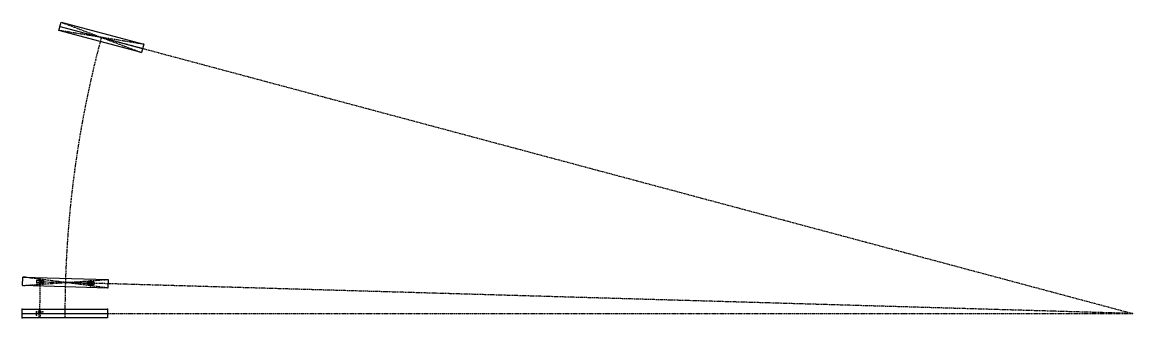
# Model space of a CAD drawing. Header units: millimetres. Extents: x -20 to 500, y -2 to 137.
import ezdxf

# ---------------------------------------------------------------- set-up
doc = ezdxf.new("R2010")
doc.units = ezdxf.units.MM
doc.linetypes.add('DASHED', pattern=[0.75, 0.5, -0.25])
doc.layers.get('0').update_dxf_attribs({"linetype": 'CONTINUOUS'})
doc.layers.add('1', color=7, linetype='DASHED')

msp = doc.modelspace()

# ---------------------------------------------------------------- linework, layer by layer
for p, q in [((-2.8, 132.65), (-1.76, 136.52)), ((-1.76, 136.52), (36.87, 126.16)), ((35.84, 122.3), (-2.8, 132.65)), ((-2.29, 134.54), (36.34, 124.18)), ((36.87, 126.16), (35.84, 122.3)), ((-13.15, 14.18), (-13.11, 15.68)), ((-13.11, 15.68), (-10.11, 15.59)), ((-10.16, 14.09), (-13.15, 14.18)), ((-10.11, 15.59), (-10.16, 14.09)), ((10.54, 13.49), (10.58, 14.99)), ((13.53, 13.4), (10.54, 13.49)), ((10.58, 14.99), (13.58, 14.9)), ((13.58, 14.9), (13.53, 13.4)), ((-20, -2), (-20, 2)), ((-20, 2), (20, 2)), ((-20, 0.05), (20, 0.05)), ((20, 2), (20, -2)), ((20, -2), (-20, -2))]:
    msp.add_line(p, q)
msp.add_lwpolyline([(-19.72, 17.12), (20.26, 15.96), (20.14, 11.96), (-19.84, 13.12)], close=True)
for p in [(17.04, 129.41), (-11.63, 14.89), (0.21, 14.54), (12.06, 14.2), (-20, 2), (-13.35, 0.75), (-11.85, 0), (-11.85, 0), (-10.35, 0.75), (0, 0), (0, 0), (20, 2), (-20, -2), (-13.35, -0.75)]:
    msp.add_point(p)
at = {"layer": '1'}
for p, q in [((-1.76, 136.52), (35.84, 122.3)), ((36.87, 126.16), (-2.8, 132.65)), ((17.04, 129.41), (500, 0)), ((-19.84, 13.12), (20.26, 15.96)), ((20.14, 11.96), (-19.72, 17.12)), ((-10.16, 14.09), (-13.11, 15.68)), ((-11.69, 12.89), (-11.58, 16.89)), ((12, 12.2), (12.11, 16.2)), ((-13.15, 14.18), (-10.11, 15.59)), ((-11.63, 14.89), (12.06, 14.2)), ((500, 0), (0.21, 14.54)), ((10.54, 13.49), (13.58, 14.9)), ((13.53, 13.4), (10.58, 14.99)), ((-13.35, -0.75), (-13.35, 0.75)), ((-13.35, 0.75), (-10.35, 0.75)), ((-12.85, 0.05), (-10.95, 0.05)), ((-12.25, 2), (-12.25, -2)), ((-11.45, -2), (-11.45, 2)), ((0, 2), (0, -2)), ((0, 0), (500, 0))]:
    msp.add_line(p, q, dxfattribs=at)
for centre in [(17.04, 129.41), (0, 0)]:
    msp.add_circle(centre, 0.05, dxfattribs=at)
for radius, start in [(500, 165), (511.85, 178.3333)]:
    msp.add_arc((500, 0), radius, start, 180, dxfattribs=at)

doc.saveas('drawing.dxf')
